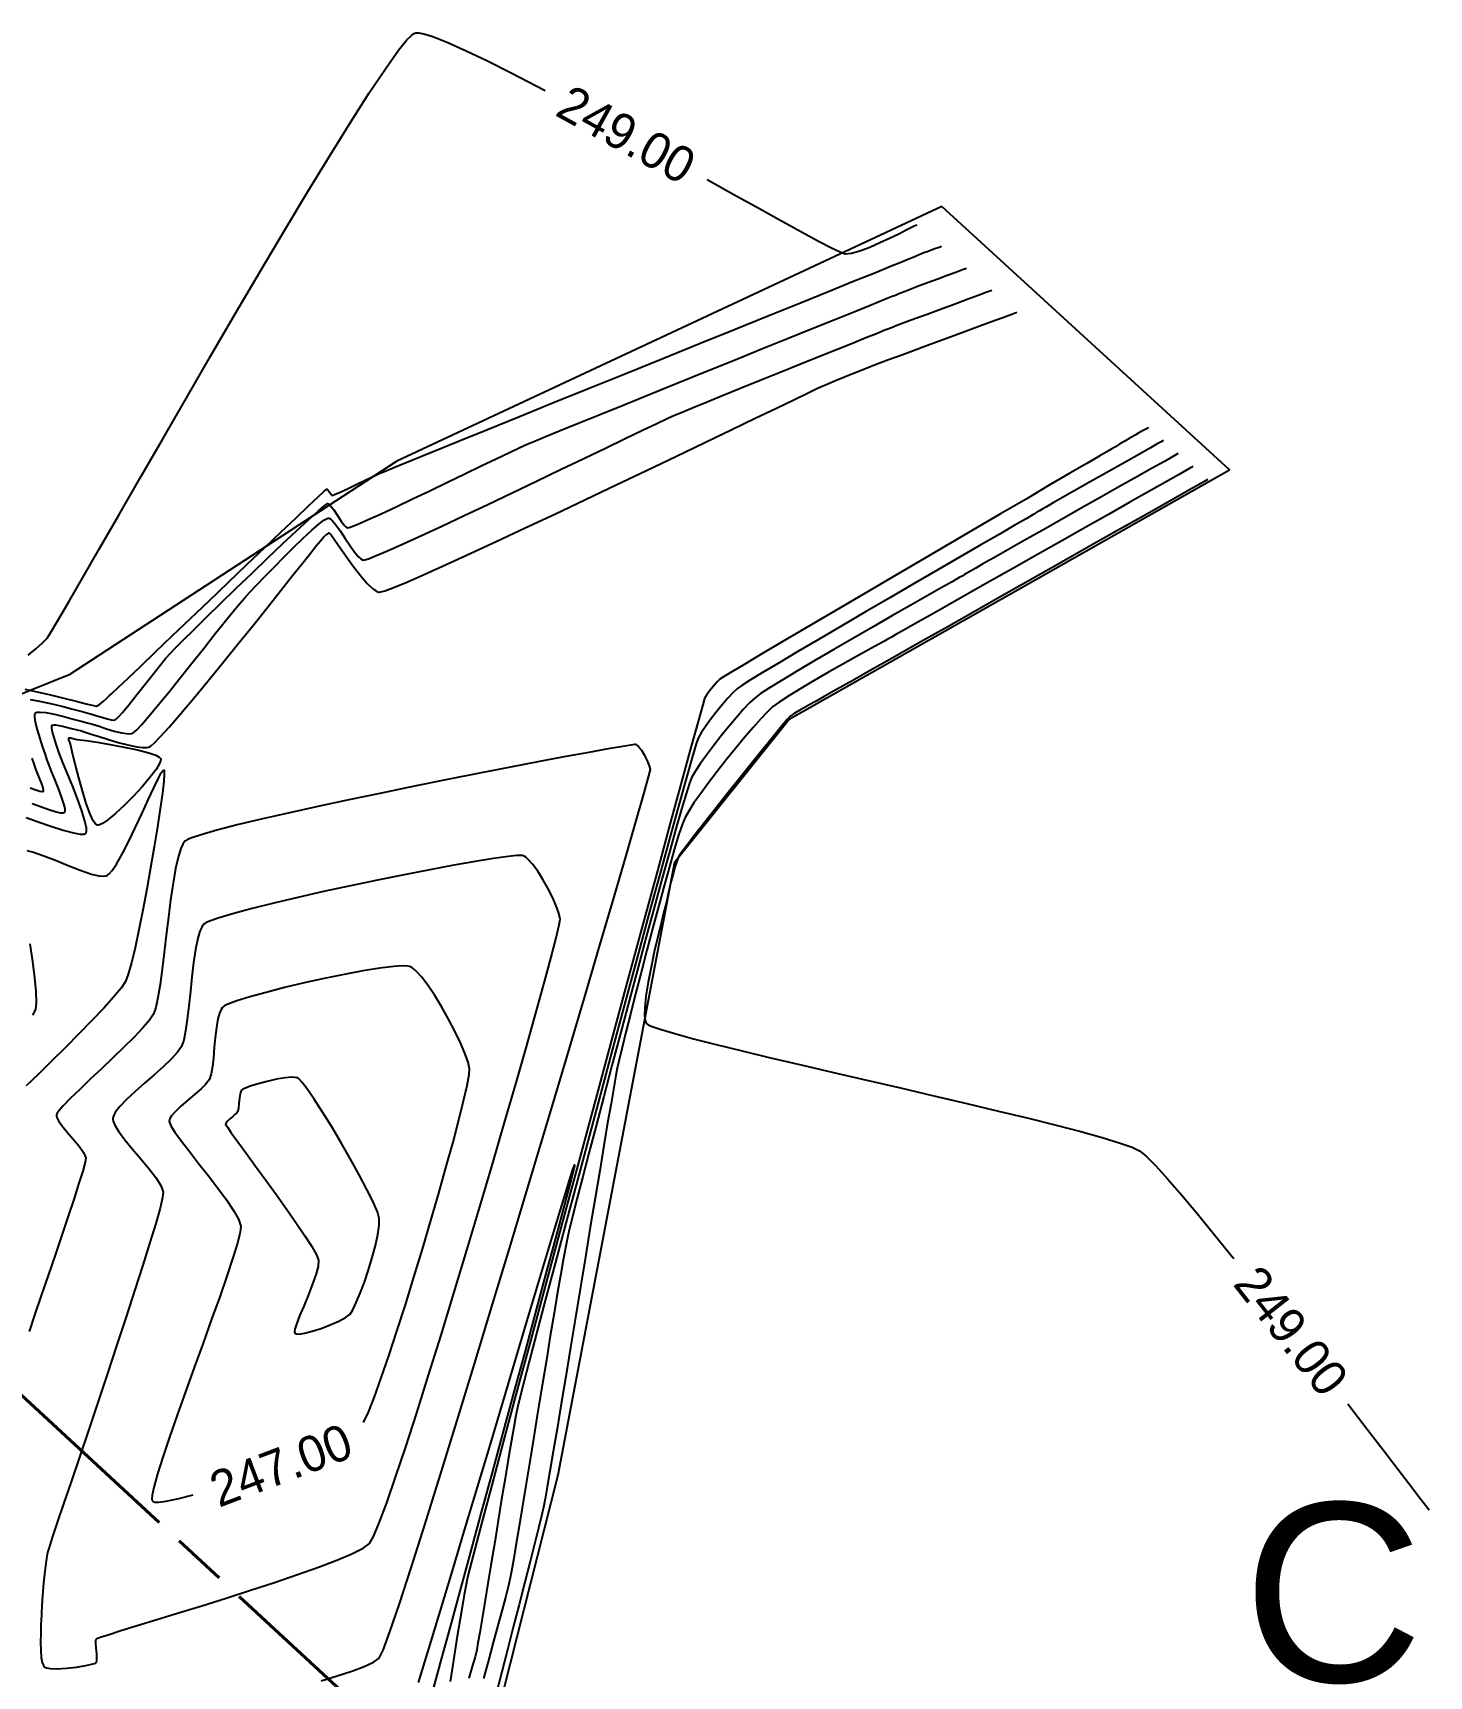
# Model space of a CAD drawing. Header units: metres. Extents: x 708931 to 723899, y 5405153 to 5413472.
# Drawn here: x 710393.2 to 710549.3, y 5412437.9 to 5412621.6 of the extents above; entities that cross this region are included whole.
import ezdxf

# ---------------------------------------------------------------- set-up
doc = ezdxf.new("R2010")
doc.units = ezdxf.units.M
doc.header["$LTSCALE"] = 12.7
doc.header["$MEASUREMENT"] = 0
doc.linetypes.add('ACAD_ISO08W100', pattern=[36, 24, -3, 6, -3])
for name, color, linetype in [('CONT-MJR1', 252, 'Continuous'), ('CONT-MNR1', 251, 'Continuous'), ('contornos2', 7, 'Continuous')]:
    doc.layers.add(name, color=color, linetype=linetype)
doc.layers.add('corte', color=214, linetype='ACAD_ISO08W100', lineweight=40)

msp = doc.modelspace()

# ---------------------------------------------------------------- linework, layer by layer
at = {"layer": 'CONT-MJR1', "elevation": 245, "flags": 128}
for points in [[(710392.46, 5412533.9), (710393.81, 5412533.42), (710395.22, 5412532.93), (710396.58, 5412532.5), (710397.76, 5412532.19), (710398.5, 5412532.06), (710398.9, 5412532.06), (710399.07, 5412532.11), (710399.12, 5412532.15), (710399.16, 5412532.21), (710399.2, 5412532.38), (710399.19, 5412532.77), (710399.03, 5412533.5), (710398.68, 5412534.67), (710398.2, 5412536), (710397.66, 5412537.39), (710397.12, 5412538.73), (710396.64, 5412539.89), (710396.28, 5412540.75), (710396.1, 5412541.21), (710395.96, 5412541.65), (710395.77, 5412542.23), (710395.57, 5412542.86), (710395.4, 5412543.47), (710395.33, 5412543.87), (710395.32, 5412544.09), (710395.34, 5412544.18), (710395.36, 5412544.22), (710395.4, 5412544.24), (710395.5, 5412544.27), (710395.73, 5412544.27), (710396.16, 5412544.21), (710396.82, 5412544.06), (710397.52, 5412543.88), (710398.16, 5412543.71), (710398.63, 5412543.59), (710399.04, 5412543.47), (710399.72, 5412543.25), (710400.62, 5412542.96), (710401.65, 5412542.63), (710402.74, 5412542.31), (710403.82, 5412542.03), (710404.81, 5412541.83), (710405.5, 5412541.76), (710405.92, 5412541.76), (710406.15, 5412541.79), (710406.25, 5412541.82), (710406.31, 5412541.85), (710406.48, 5412541.96), (710406.82, 5412542.27), (710407.45, 5412542.92), (710408.49, 5412544.07), (710409.75, 5412545.53), (710411.19, 5412547.25), (710412.76, 5412549.15), (710414.42, 5412551.18), (710416.1, 5412553.26), (710417.78, 5412555.35), (710419.39, 5412557.37), (710420.89, 5412559.26), (710422.24, 5412560.96), (710423.38, 5412562.4), (710424.27, 5412563.52), (710424.86, 5412564.26), (710425.1, 5412564.56), (710425.36, 5412564.86), (710425.71, 5412565.26), (710426.07, 5412565.6), (710426.33, 5412565.74), (710426.54, 5412565.52), (710426.97, 5412564.93), (710427.55, 5412564.08), (710428.26, 5412563.07), (710429.03, 5412562), (710429.83, 5412560.97), (710430.6, 5412560.07), (710431.16, 5412559.52), (710431.54, 5412559.24), (710431.77, 5412559.13), (710431.87, 5412559.1), (710431.92, 5412559.1), (710432.1, 5412559.13), (710432.55, 5412559.26), (710433.44, 5412559.6), (710435.01, 5412560.24), (710437.02, 5412561.11), (710439.4, 5412562.18), (710442.11, 5412563.42), (710445.08, 5412564.79), (710448.26, 5412566.28), (710451.58, 5412567.84), (710454.99, 5412569.46), (710458.43, 5412571.09), (710461.83, 5412572.72), (710465.15, 5412574.3), (710468.32, 5412575.83), (710471.28, 5412577.25), (710473.98, 5412578.55), (710476.36, 5412579.69), (710478.35, 5412580.65), (710479.9, 5412581.4), (710480.95, 5412581.9), (710481.44, 5412582.13), (710482.08, 5412582.4), (710482.95, 5412582.76), (710483.95, 5412583.16), (710484.97, 5412583.58), (710485.94, 5412583.96), (710486.76, 5412584.29), (710487.32, 5412584.51), (710487.54, 5412584.6), (710487.67, 5412584.66), (710487.8, 5412584.71), (710488.09, 5412584.81), (710488.87, 5412585.1), (710490.05, 5412585.54), (710491.54, 5412586.09), (710493.24, 5412586.72), (710495.06, 5412587.39), (710496.9, 5412588.07), (710498.68, 5412588.72), (710500.29, 5412589.32), (710501.65, 5412589.82), (710502.66, 5412590.2), (710503.23, 5412590.41)], [(710517.95, 5412577.51), (710517.93, 5412577.5), (710517.84, 5412577.45), (710517.66, 5412577.34), (710517.34, 5412577.16), (710516.88, 5412576.91), (710516.44, 5412576.66), (710516.12, 5412576.47), (710515.77, 5412576.27), (710515.29, 5412575.99), (710514.75, 5412575.67), (710514.24, 5412575.37), (710513.85, 5412575.14), (710513.46, 5412574.91), (710512.51, 5412574.36), (710511.05, 5412573.5), (710509.14, 5412572.39), (710506.85, 5412571.05), (710504.25, 5412569.52), (710501.39, 5412567.85), (710498.34, 5412566.06), (710495.16, 5412564.2), (710491.92, 5412562.3), (710488.68, 5412560.41), (710485.51, 5412558.54), (710482.46, 5412556.75), (710479.6, 5412555.07), (710477, 5412553.54), (710474.72, 5412552.2), (710472.82, 5412551.07), (710471.36, 5412550.2), (710470.41, 5412549.63), (710470.03, 5412549.39), (710469.7, 5412549.07), (710469.31, 5412548.61), (710468.9, 5412548.1), (710468.54, 5412547.61), (710468.3, 5412547.21), (710468.1, 5412546.51), (710467.58, 5412544.65), (710466.78, 5412541.74), (710465.73, 5412537.91), (710464.47, 5412533.28), (710463.03, 5412527.97), (710461.44, 5412522.1), (710459.73, 5412515.79), (710457.94, 5412509.17), (710456.1, 5412502.34), (710454.24, 5412495.45), (710452.39, 5412488.6), (710450.59, 5412481.92), (710448.87, 5412475.52), (710447.26, 5412469.54), (710445.8, 5412464.08), (710444.52, 5412459.28), (710443.44, 5412455.25), (710442.61, 5412452.12), (710442.05, 5412450), (710441.81, 5412449.01), (710441.64, 5412448.18), (710441.43, 5412447.04), (710441.2, 5412445.66), (710440.94, 5412444.1), (710440.66, 5412442.42), (710440.39, 5412440.69), (710440.11, 5412438.98), (710439.85, 5412437.34)], [(710425.42, 5412437.41), (710427.23, 5412437.95), (710428.86, 5412438.49), (710430.24, 5412439), (710431.29, 5412439.49), (710431.93, 5412439.94), (710432.37, 5412440.83), (710433.13, 5412442.9), (710434.19, 5412446), (710435.5, 5412450.03), (710437.03, 5412454.85), (710438.75, 5412460.35), (710440.62, 5412466.39), (710442.6, 5412472.86), (710444.65, 5412479.63), (710446.75, 5412486.58), (710448.85, 5412493.58), (710450.93, 5412500.51), (710452.93, 5412507.25), (710454.83, 5412513.66), (710456.6, 5412519.64), (710458.19, 5412525.05), (710459.57, 5412529.78), (710460.7, 5412533.68), (710461.55, 5412536.66), (710462.08, 5412538.57), (710462.26, 5412539.29), (710462.15, 5412539.71), (710461.93, 5412540.25), (710461.63, 5412540.83), (710461.29, 5412541.39), (710461.01, 5412541.75), (710460.82, 5412541.95), (710460.7, 5412542.04), (710460.65, 5412542.07), (710460.62, 5412542.07), (710460.48, 5412542.06), (710460.06, 5412542.01), (710459.16, 5412541.87), (710457.51, 5412541.59), (710455.36, 5412541.2), (710452.79, 5412540.72), (710449.84, 5412540.17), (710446.61, 5412539.54), (710443.16, 5412538.87), (710439.55, 5412538.15), (710435.87, 5412537.41), (710432.18, 5412536.65), (710428.55, 5412535.89), (710425.05, 5412535.14), (710421.75, 5412534.41), (710418.73, 5412533.72), (710416.05, 5412533.08), (710413.79, 5412532.5), (710412.02, 5412531.99), (710410.99, 5412531.65), (710410.48, 5412531.44), (710410.27, 5412531.31), (710410.2, 5412531.26), (710410.12, 5412531.17), (710409.97, 5412530.93), (710409.76, 5412530.44), (710409.48, 5412529.58), (710409.17, 5412528.2), (710408.88, 5412526.56), (710408.61, 5412524.73), (710408.36, 5412522.78), (710408.12, 5412520.78), (710407.88, 5412518.82), (710407.66, 5412516.95), (710407.43, 5412515.26), (710407.19, 5412513.81), (710406.95, 5412512.68), (710406.69, 5412511.94), (710406.24, 5412511.27), (710405.49, 5412510.4), (710404.52, 5412509.37), (710403.39, 5412508.24), (710402.15, 5412507.05), (710400.87, 5412505.83), (710399.61, 5412504.65), (710398.44, 5412503.53), (710397.41, 5412502.53), (710396.6, 5412501.69), (710396.14, 5412501.16), (710395.93, 5412500.86), (710395.86, 5412500.72), (710395.85, 5412500.66), (710395.85, 5412500.57), (710395.89, 5412500.37), (710396.06, 5412500.02), (710396.43, 5412499.48), (710397.04, 5412498.73), (710397.73, 5412497.93), (710398.37, 5412497.16), (710398.87, 5412496.46), (710399.11, 5412495.89), (710399.04, 5412495.38), (710398.78, 5412494.4), (710398.36, 5412493.03), (710397.81, 5412491.32), (710397.16, 5412489.37), (710396.44, 5412487.24), (710395.68, 5412485), (710394.9, 5412482.73), (710394.14, 5412480.5), (710393.43, 5412478.39), (710392.79, 5412476.46)]]:
    msp.add_lwpolyline(points, dxfattribs=at)
at = {"layer": 'CONT-MNR1', "flags": 128}
for points, elevation in [([(710392.68, 5412552.07), (710393.54, 5412552.79), (710394.28, 5412553.44), (710394.8, 5412553.96), (710395.18, 5412554.55), (710396, 5412555.93), (710397.22, 5412558.02), (710398.79, 5412560.74), (710400.66, 5412563.99), (710402.8, 5412567.71), (710405.15, 5412571.8), (710407.68, 5412576.18), (710410.33, 5412580.76), (710413.07, 5412585.48), (710415.84, 5412590.23), (710418.61, 5412594.94), (710421.34, 5412599.52), (710423.96, 5412603.89), (710426.45, 5412607.97), (710428.75, 5412611.67), (710430.82, 5412614.92), (710432.62, 5412617.61), (710434.1, 5412619.68), (710435.03, 5412620.83), (710435.56, 5412621.37), (710435.83, 5412621.56), (710435.93, 5412621.61), (710436.04, 5412621.63), (710436.32, 5412621.63), (710436.9, 5412621.52), (710437.93, 5412621.21), (710439.6, 5412620.55), (710441.65, 5412619.63), (710444.03, 5412618.49), (710446.69, 5412617.15), (710449.57, 5412615.66), (710450.48, 5412615.17)], 249), ([(710468.6, 5412605.24), (710468.61, 5412605.23), (710471.59, 5412603.57), (710474.37, 5412602.02), (710476.91, 5412600.61), (710479.14, 5412599.38), (710481.03, 5412598.36), (710482.5, 5412597.59), (710483.53, 5412597.1), (710484.04, 5412596.92), (710484.74, 5412597.01), (710485.68, 5412597.28), (710486.77, 5412597.69), (710487.92, 5412598.18), (710489.06, 5412598.71), (710490.09, 5412599.21), (710490.94, 5412599.63), (710491.52, 5412599.93), (710491.75, 5412600.05), (710491.92, 5412600.12), (710492.07, 5412600.18)], 249), ([(710392.3, 5412548.27), (710393.7, 5412547.98), (710395.19, 5412547.63), (710396.67, 5412547.26), (710398.03, 5412546.92), (710399.17, 5412546.63), (710399.97, 5412546.43), (710400.33, 5412546.38), (710400.66, 5412546.55), (710401.06, 5412546.88), (710401.45, 5412547.23), (710401.74, 5412547.5), (710402.03, 5412547.78), (710402.75, 5412548.46), (710403.85, 5412549.51), (710405.26, 5412550.85), (710406.93, 5412552.45), (710408.79, 5412554.23), (710410.81, 5412556.15), (710412.9, 5412558.15), (710415.03, 5412560.18), (710417.12, 5412562.18), (710419.13, 5412564.09), (710420.98, 5412565.86), (710422.64, 5412567.43), (710424.03, 5412568.75), (710425.11, 5412569.76), (710425.7, 5412570.31), (710425.96, 5412570.55), (710426.05, 5412570.62), (710426.07, 5412570.63), (710426.1, 5412570.62), (710426.17, 5412570.56), (710426.29, 5412570.39), (710426.47, 5412570.12), (710426.66, 5412569.92), (710426.94, 5412570.02), (710427.58, 5412570.3), (710428.45, 5412570.71), (710429.44, 5412571.19), (710430.43, 5412571.67), (710431.32, 5412572.09), (710431.98, 5412572.39), (710432.52, 5412572.61), (710433.75, 5412573.11), (710435.58, 5412573.86), (710437.96, 5412574.83), (710440.81, 5412575.98), (710444.05, 5412577.3), (710447.61, 5412578.74), (710451.43, 5412580.29), (710455.42, 5412581.9), (710459.52, 5412583.56), (710463.65, 5412585.23), (710467.73, 5412586.89), (710471.71, 5412588.5), (710475.5, 5412590.03), (710479.03, 5412591.46), (710482.22, 5412592.75), (710485.02, 5412593.89), (710487.33, 5412594.82), (710489.1, 5412595.54), (710490.25, 5412596), (710490.7, 5412596.18), (710491.14, 5412596.36), (710491.71, 5412596.6), (710492.32, 5412596.84), (710492.84, 5412597.06), (710493.19, 5412597.19), (710493.56, 5412597.33), (710494.06, 5412597.52), (710494.52, 5412597.69), (710494.8, 5412597.79)], 248), ([(710392.89, 5412547.1), (710393.95, 5412546.93), (710395.17, 5412546.67), (710396.45, 5412546.36), (710397.66, 5412546.04), (710398.71, 5412545.75), (710399.5, 5412545.53), (710399.91, 5412545.42), (710400.34, 5412545.3), (710400.9, 5412545.12), (710401.5, 5412544.94), (710401.94, 5412544.84), (710402.21, 5412544.81), (710402.36, 5412544.82), (710402.42, 5412544.84), (710402.45, 5412544.86), (710402.56, 5412544.94), (710402.79, 5412545.18), (710403.22, 5412545.67), (710403.92, 5412546.51), (710404.73, 5412547.53), (710405.6, 5412548.63), (710406.49, 5412549.75), (710407.32, 5412550.79), (710408.05, 5412551.68), (710408.62, 5412552.33), (710409.13, 5412552.85), (710410.01, 5412553.73), (710411.2, 5412554.9), (710412.62, 5412556.3), (710414.23, 5412557.87), (710415.95, 5412559.54), (710417.72, 5412561.24), (710419.48, 5412562.93), (710421.16, 5412564.53), (710422.69, 5412565.97), (710424.03, 5412567.21), (710425.09, 5412568.16), (710425.71, 5412568.69), (710426.01, 5412568.92), (710426.12, 5412568.99), (710426.16, 5412569), (710426.21, 5412568.99), (710426.33, 5412568.92), (710426.53, 5412568.72), (710426.84, 5412568.32), (710427.25, 5412567.69), (710427.67, 5412567.06), (710427.98, 5412566.64), (710428.2, 5412566.42), (710428.33, 5412566.33), (710428.4, 5412566.31), (710428.43, 5412566.31), (710428.56, 5412566.34), (710428.88, 5412566.45), (710429.55, 5412566.72), (710430.69, 5412567.22), (710432.13, 5412567.88), (710433.81, 5412568.66), (710435.64, 5412569.53), (710437.58, 5412570.45), (710439.55, 5412571.4), (710441.49, 5412572.33), (710443.34, 5412573.22), (710445.02, 5412574.02), (710446.48, 5412574.72), (710447.65, 5412575.27), (710448.47, 5412575.64), (710449.2, 5412575.95), (710450.46, 5412576.46), (710452.17, 5412577.16), (710454.27, 5412578.02), (710456.7, 5412579.01), (710459.39, 5412580.1), (710462.29, 5412581.27), (710465.32, 5412582.5), (710468.43, 5412583.76), (710471.55, 5412585.02), (710474.61, 5412586.26), (710477.57, 5412587.45), (710480.34, 5412588.57), (710482.87, 5412589.59), (710485.09, 5412590.49), (710486.94, 5412591.23), (710488.36, 5412591.81), (710489.28, 5412592.18), (710489.65, 5412592.32), (710489.94, 5412592.44), (710490.32, 5412592.6), (710490.72, 5412592.76), (710491.1, 5412592.91), (710491.39, 5412593.03), (710491.74, 5412593.16), (710492.43, 5412593.42), (710493.35, 5412593.76), (710494.39, 5412594.14), (710495.44, 5412594.53), (710496.4, 5412594.88), (710497.16, 5412595.16), (710497.61, 5412595.33)], 247), ([(710393.12, 5412535.48), (710394.07, 5412535.13), (710394.99, 5412534.8), (710395.8, 5412534.55), (710396.31, 5412534.44), (710396.58, 5412534.43), (710396.71, 5412534.46), (710396.75, 5412534.49), (710396.78, 5412534.54), (710396.81, 5412534.66), (710396.8, 5412534.93), (710396.68, 5412535.44), (710396.42, 5412536.24), (710396.07, 5412537.15), (710395.69, 5412538.09), (710395.32, 5412538.98), (710395.01, 5412539.75), (710394.81, 5412540.32), (710394.61, 5412540.95), (710394.32, 5412541.79), (710394.01, 5412542.74), (710393.72, 5412543.7), (710393.51, 5412544.56), (710393.43, 5412545.12), (710393.43, 5412545.43), (710393.47, 5412545.57), (710393.51, 5412545.62), (710393.56, 5412545.65), (710393.7, 5412545.7), (710394.03, 5412545.71), (710394.65, 5412545.64), (710395.61, 5412545.45), (710396.67, 5412545.19), (710397.71, 5412544.91), (710398.62, 5412544.67), (710399.27, 5412544.5), (710399.86, 5412544.35), (710400.6, 5412544.11), (710401.44, 5412543.84), (710402.31, 5412543.58), (710403.12, 5412543.38), (710403.69, 5412543.29), (710404.05, 5412543.28), (710404.25, 5412543.3), (710404.34, 5412543.33), (710404.38, 5412543.35), (710404.52, 5412543.45), (710404.81, 5412543.72), (710405.34, 5412544.29), (710406.21, 5412545.28), (710407.25, 5412546.54), (710408.43, 5412547.98), (710409.69, 5412549.54), (710410.98, 5412551.16), (710412.27, 5412552.78), (710413.49, 5412554.32), (710414.61, 5412555.72), (710415.58, 5412556.92), (710416.34, 5412557.85), (710416.86, 5412558.44), (710417.43, 5412559.05), (710418.2, 5412559.87), (710419.13, 5412560.84), (710420.17, 5412561.91), (710421.27, 5412563.03), (710422.37, 5412564.13), (710423.43, 5412565.15), (710424.4, 5412566.05), (710425.22, 5412566.75), (710425.75, 5412567.14), (710426.04, 5412567.31), (710426.19, 5412567.36), (710426.24, 5412567.37), (710426.32, 5412567.36), (710426.47, 5412567.29), (710426.72, 5412567.08), (710427.09, 5412566.65), (710427.6, 5412565.93), (710428.14, 5412565.1), (710428.69, 5412564.27), (710429.21, 5412563.53), (710429.61, 5412563.06), (710429.88, 5412562.82), (710430.05, 5412562.73), (710430.13, 5412562.71), (710430.18, 5412562.7), (710430.33, 5412562.73), (710430.72, 5412562.85), (710431.5, 5412563.16), (710432.86, 5412563.73), (710434.59, 5412564.5), (710436.64, 5412565.43), (710438.94, 5412566.5), (710441.43, 5412567.67), (710444.07, 5412568.91), (710446.78, 5412570.2), (710449.51, 5412571.51), (710452.19, 5412572.8), (710454.79, 5412574.04), (710457.22, 5412575.21), (710459.43, 5412576.27), (710461.37, 5412577.2), (710462.98, 5412577.97), (710464.19, 5412578.54), (710464.95, 5412578.88), (710465.79, 5412579.24), (710467.02, 5412579.75), (710468.58, 5412580.39), (710470.39, 5412581.13), (710472.4, 5412581.94), (710474.54, 5412582.81), (710476.75, 5412583.7), (710478.94, 5412584.58), (710481.07, 5412585.44), (710483.05, 5412586.24), (710484.83, 5412586.95), (710486.35, 5412587.56), (710487.52, 5412588.03), (710488.29, 5412588.34), (710488.59, 5412588.46), (710488.81, 5412588.55), (710489.09, 5412588.67), (710489.38, 5412588.78), (710489.6, 5412588.87), (710489.92, 5412588.99), (710490.7, 5412589.28), (710491.83, 5412589.7), (710493.2, 5412590.2), (710494.69, 5412590.75), (710496.21, 5412591.31), (710497.65, 5412591.85), (710498.91, 5412592.31), (710499.86, 5412592.66), (710500.42, 5412592.87)], 246), ([(710519.61, 5412576.06), (710519.54, 5412576.02), (710519.35, 5412575.91), (710518.93, 5412575.67), (710518.16, 5412575.24), (710516.94, 5412574.55), (710515.5, 5412573.73), (710513.94, 5412572.85), (710512.35, 5412571.96), (710510.83, 5412571.09), (710509.46, 5412570.32), (710508.34, 5412569.69), (710507.56, 5412569.24), (710507.21, 5412569.04), (710506.92, 5412568.87), (710506.54, 5412568.65), (710506.14, 5412568.42), (710505.77, 5412568.2), (710505.47, 5412568.03), (710505.13, 5412567.82), (710504.26, 5412567.32), (710502.94, 5412566.56), (710501.23, 5412565.57), (710499.19, 5412564.39), (710496.88, 5412563.05), (710494.38, 5412561.6), (710491.74, 5412560.06), (710489.03, 5412558.49), (710486.31, 5412556.9), (710483.65, 5412555.34), (710481.11, 5412553.85), (710478.75, 5412552.47), (710476.65, 5412551.22), (710474.86, 5412550.15), (710473.44, 5412549.29), (710472.46, 5412548.68), (710472, 5412548.35), (710471.5, 5412547.88), (710470.91, 5412547.25), (710470.27, 5412546.51), (710469.61, 5412545.71), (710468.97, 5412544.89), (710468.4, 5412544.1), (710467.92, 5412543.38), (710467.58, 5412542.79), (710467.36, 5412542.14), (710466.92, 5412540.64), (710466.28, 5412538.39), (710465.46, 5412535.46), (710464.5, 5412531.95), (710463.4, 5412527.95), (710462.2, 5412523.53), (710460.92, 5412518.8), (710459.57, 5412513.83), (710458.2, 5412508.72), (710456.81, 5412503.55), (710455.43, 5412498.41), (710454.09, 5412493.39), (710452.8, 5412488.57), (710451.6, 5412484.05), (710450.5, 5412479.91), (710449.53, 5412476.23), (710448.71, 5412473.11), (710448.06, 5412470.64), (710447.61, 5412468.89), (710447.39, 5412467.97), (710447.21, 5412467.06), (710446.97, 5412465.75), (710446.68, 5412464.09), (710446.35, 5412462.15), (710446, 5412460.01), (710445.62, 5412457.71), (710445.23, 5412455.32), (710444.84, 5412452.92), (710444.45, 5412450.55), (710444.09, 5412448.3), (710443.75, 5412446.22), (710443.44, 5412444.37), (710443.18, 5412442.82), (710442.97, 5412441.64), (710442.83, 5412440.89), (710442.64, 5412440.09), (710442.34, 5412439.01), (710441.96, 5412437.72)], 246), ([(710521.27, 5412574.61), (710521.2, 5412574.57), (710521, 5412574.45), (710520.56, 5412574.2), (710519.72, 5412573.73), (710518.34, 5412572.95), (710516.64, 5412571.99), (710514.71, 5412570.9), (710512.62, 5412569.71), (710510.43, 5412568.48), (710508.23, 5412567.23), (710506.07, 5412566.01), (710504.04, 5412564.87), (710502.21, 5412563.83), (710500.65, 5412562.95), (710499.43, 5412562.26), (710498.62, 5412561.8), (710498.3, 5412561.62), (710498.04, 5412561.46), (710497.7, 5412561.26), (710497.36, 5412561.07), (710497.1, 5412560.91), (710496.78, 5412560.73), (710495.98, 5412560.27), (710494.75, 5412559.58), (710493.19, 5412558.69), (710491.36, 5412557.64), (710489.32, 5412556.48), (710487.16, 5412555.23), (710484.95, 5412553.96), (710482.75, 5412552.68), (710480.64, 5412551.45), (710478.69, 5412550.3), (710476.98, 5412549.27), (710475.57, 5412548.4), (710474.54, 5412547.74), (710473.96, 5412547.31), (710473.38, 5412546.76), (710472.67, 5412546.01), (710471.87, 5412545.11), (710471.02, 5412544.1), (710470.15, 5412543.03), (710469.3, 5412541.94), (710468.51, 5412540.89), (710467.81, 5412539.91), (710467.25, 5412539.05), (710466.85, 5412538.36), (710466.62, 5412537.75), (710466.25, 5412536.55), (710465.74, 5412534.83), (710465.11, 5412532.64), (710464.39, 5412530.06), (710463.58, 5412527.14), (710462.71, 5412523.96), (710461.79, 5412520.57), (710460.84, 5412517.03), (710459.87, 5412513.42), (710458.9, 5412509.79), (710457.95, 5412506.21), (710457.04, 5412502.74), (710456.17, 5412499.44), (710455.37, 5412496.39), (710454.66, 5412493.63), (710454.04, 5412491.25), (710453.55, 5412489.29), (710453.18, 5412487.83), (710452.97, 5412486.92), (710452.79, 5412486.01), (710452.54, 5412484.66), (710452.24, 5412482.92), (710451.88, 5412480.85), (710451.49, 5412478.51), (710451.06, 5412475.96), (710450.62, 5412473.24), (710450.15, 5412470.42), (710449.68, 5412467.56), (710449.22, 5412464.7), (710448.76, 5412461.91), (710448.32, 5412459.24), (710447.91, 5412456.75), (710447.54, 5412454.49), (710447.21, 5412452.52), (710446.93, 5412450.9), (710446.72, 5412449.68), (710446.58, 5412448.93), (710446.38, 5412448.07), (710446.07, 5412446.86), (710445.67, 5412445.35), (710445.2, 5412443.61), (710444.68, 5412441.71), (710444.13, 5412439.7), (710443.58, 5412437.66)], 247), ([(710522.93, 5412573.15), (710522.86, 5412573.11), (710522.65, 5412573), (710522.19, 5412572.74), (710521.31, 5412572.24), (710519.83, 5412571.4), (710517.99, 5412570.36), (710515.85, 5412569.15), (710513.47, 5412567.8), (710510.92, 5412566.36), (710508.25, 5412564.85), (710505.54, 5412563.32), (710502.85, 5412561.8), (710500.23, 5412560.32), (710497.75, 5412558.92), (710495.48, 5412557.63), (710493.48, 5412556.5), (710491.81, 5412555.55), (710490.52, 5412554.83), (710489.7, 5412554.36), (710489.39, 5412554.19), (710489.19, 5412554.07), (710488.94, 5412553.92), (710488.73, 5412553.8), (710488.44, 5412553.64), (710487.72, 5412553.25), (710486.64, 5412552.66), (710485.3, 5412551.92), (710483.78, 5412551.07), (710482.18, 5412550.17), (710480.57, 5412549.24), (710479.06, 5412548.35), (710477.72, 5412547.52), (710476.64, 5412546.82), (710475.92, 5412546.27), (710475.35, 5412545.72), (710474.61, 5412544.94), (710473.75, 5412543.97), (710472.79, 5412542.85), (710471.78, 5412541.63), (710470.74, 5412540.35), (710469.73, 5412539.05), (710468.76, 5412537.79), (710467.88, 5412536.6), (710467.12, 5412535.54), (710466.53, 5412534.63), (710466.13, 5412533.93), (710465.84, 5412533.22), (710465.44, 5412532.04), (710464.96, 5412530.47), (710464.42, 5412528.57), (710463.81, 5412526.41), (710463.18, 5412524.07), (710462.52, 5412521.61), (710461.86, 5412519.1), (710461.21, 5412516.6), (710460.6, 5412514.2), (710460.03, 5412511.95), (710459.52, 5412509.92), (710459.1, 5412508.19), (710458.77, 5412506.82), (710458.55, 5412505.88), (710458.4, 5412505.07), (710458.16, 5412503.75), (710457.85, 5412501.96), (710457.47, 5412499.78), (710457.05, 5412497.24), (710456.58, 5412494.42), (710456.07, 5412491.37), (710455.53, 5412488.14), (710454.98, 5412484.8), (710454.42, 5412481.4), (710453.86, 5412478.01), (710453.31, 5412474.67), (710452.78, 5412471.44), (710452.27, 5412468.39), (710451.81, 5412465.57), (710451.38, 5412463.04), (710451.01, 5412460.86), (710450.71, 5412459.08), (710450.47, 5412457.76), (710450.32, 5412456.96), (710450.11, 5412456.02), (710449.77, 5412454.61), (710449.32, 5412452.83), (710448.79, 5412450.74), (710448.2, 5412448.43), (710447.57, 5412445.96), (710446.91, 5412443.42), (710446.26, 5412440.88), (710445.63, 5412438.42), (710445.04, 5412436.12)], 248), ([(710524.59, 5412571.7), (710524.52, 5412571.66), (710524.3, 5412571.54), (710523.8, 5412571.26), (710522.85, 5412570.72), (710521.24, 5412569.81), (710519.21, 5412568.66), (710516.83, 5412567.31), (710514.16, 5412565.8), (710511.25, 5412564.16), (710508.18, 5412562.42), (710505, 5412560.62), (710501.77, 5412558.8), (710498.56, 5412556.98), (710495.42, 5412555.21), (710492.43, 5412553.51), (710489.63, 5412551.93), (710487.09, 5412550.5), (710484.88, 5412549.24), (710483.05, 5412548.21), (710481.67, 5412547.43), (710480.79, 5412546.93), (710480.49, 5412546.76), (710480.42, 5412546.72), (710480.36, 5412546.68), (710480.14, 5412546.57), (710479.62, 5412546.29), (710478.95, 5412545.92), (710478.32, 5412545.54), (710477.88, 5412545.23), (710477.58, 5412544.9), (710476.96, 5412544.15), (710476.06, 5412543.05), (710474.95, 5412541.68), (710473.68, 5412540.12), (710472.33, 5412538.43), (710470.95, 5412536.7), (710469.6, 5412534.99), (710468.33, 5412533.39), (710467.22, 5412531.97), (710466.32, 5412530.8), (710465.69, 5412529.95), (710465.4, 5412529.51), (710465.19, 5412529.01), (710464.98, 5412528.35), (710464.78, 5412527.6), (710464.58, 5412526.82), (710464.4, 5412526.05), (710464.25, 5412525.37), (710464.14, 5412524.83), (710464.01, 5412524.31), (710463.77, 5412523.36), (710463.45, 5412522.09), (710463.08, 5412520.57), (710462.69, 5412518.91), (710462.32, 5412517.2), (710462, 5412515.51), (710461.75, 5412513.95), (710461.61, 5412512.6), (710461.6, 5412511.74), (710461.66, 5412511.24), (710461.74, 5412511), (710461.79, 5412510.91), (710461.84, 5412510.86), (710462, 5412510.75), (710462.43, 5412510.56), (710463.34, 5412510.24), (710464.97, 5412509.76), (710467.07, 5412509.19), (710469.61, 5412508.55), (710472.5, 5412507.84), (710475.69, 5412507.07), (710479.12, 5412506.26), (710482.72, 5412505.42), (710486.44, 5412504.56), (710490.2, 5412503.69), (710493.95, 5412502.81), (710497.63, 5412501.95), (710501.18, 5412501.1), (710504.52, 5412500.29), (710507.61, 5412499.52), (710510.37, 5412498.8), (710512.75, 5412498.14), (710514.68, 5412497.56), (710516.1, 5412497.06), (710516.95, 5412496.66), (710517.69, 5412496.05), (710518.75, 5412494.99), (710520.07, 5412493.53), (710521.64, 5412491.72), (710523.41, 5412489.61), (710525.34, 5412487.26), (710527.41, 5412484.71), (710527.48, 5412484.62)], 249), ([(710392.89, 5412537.24), (710393.54, 5412537), (710393.99, 5412536.85), (710394.24, 5412536.81), (710394.34, 5412536.82), (710394.37, 5412536.84), (710394.39, 5412536.87), (710394.4, 5412536.98), (710394.35, 5412537.22), (710394.21, 5412537.67), (710393.95, 5412538.32), (710393.69, 5412538.95), (710393.51, 5412539.42), (710393.38, 5412539.81), (710393.14, 5412540.54)], 247), ([(710392.53, 5412530.23), (710393.26, 5412530.05), (710394.42, 5412529.65), (710395.74, 5412529.13), (710397.14, 5412528.56), (710398.51, 5412528.02), (710399.75, 5412527.6), (710400.59, 5412527.4), (710401.09, 5412527.36), (710401.36, 5412527.39), (710401.47, 5412527.42), (710401.55, 5412527.47), (710401.74, 5412527.62), (710402.06, 5412527.99), (710402.54, 5412528.7), (710403.21, 5412529.88), (710403.93, 5412531.29), (710404.68, 5412532.84), (710405.41, 5412534.41), (710406.1, 5412535.91), (710406.72, 5412537.25), (710407.24, 5412538.31), (710407.56, 5412538.9), (710407.74, 5412539.15), (710407.82, 5412539.22), (710407.85, 5412539.22), (710407.87, 5412539.2), (710407.89, 5412539.09), (710407.89, 5412538.75), (710407.84, 5412537.99), (710407.68, 5412536.64), (710407.44, 5412534.91), (710407.13, 5412532.88), (710406.77, 5412530.65), (710406.37, 5412528.29), (710405.95, 5412525.9), (710405.5, 5412523.56), (710405.06, 5412521.35), (710404.63, 5412519.36), (710404.23, 5412517.68), (710403.86, 5412516.39), (710403.55, 5412515.57), (710403.06, 5412514.83), (710402.23, 5412513.82), (710401.12, 5412512.59), (710399.81, 5412511.21), (710398.36, 5412509.72), (710396.84, 5412508.19), (710395.3, 5412506.68), (710393.82, 5412505.23), (710392.46, 5412503.91)], 244), ([(710393.19, 5412511.82), (710393.52, 5412512.47), (710393.62, 5412513.24), (710393.58, 5412514.46), (710393.43, 5412516.01), (710393.2, 5412517.82), (710392.92, 5412519.79)], 244), ([(710430.19, 5412466.28), (710430.72, 5412467.45), (710431.39, 5412469.15), (710432.16, 5412471.27), (710433, 5412473.73), (710433.91, 5412476.48), (710434.85, 5412479.43), (710435.8, 5412482.52), (710436.76, 5412485.68), (710437.7, 5412488.85), (710438.59, 5412491.94), (710439.42, 5412494.9), (710440.18, 5412497.64), (710440.83, 5412500.11), (710441.36, 5412502.24), (710441.76, 5412503.95), (710441.99, 5412505.17), (710442.04, 5412505.84), (710441.87, 5412506.58), (710441.52, 5412507.57), (710441.02, 5412508.74), (710440.39, 5412510.03), (710439.69, 5412511.38), (710438.93, 5412512.73), (710438.14, 5412514.01), (710437.37, 5412515.16), (710436.64, 5412516.12), (710436.1, 5412516.71), (710435.74, 5412517.03), (710435.53, 5412517.17), (710435.43, 5412517.22), (710435.33, 5412517.25), (710435.08, 5412517.3), (710434.54, 5412517.32), (710433.56, 5412517.26), (710431.98, 5412517.07), (710430.1, 5412516.77), (710428, 5412516.38), (710425.78, 5412515.92), (710423.52, 5412515.42), (710421.33, 5412514.9), (710419.28, 5412514.37), (710417.48, 5412513.87), (710416.01, 5412513.41), (710415.13, 5412513.1), (710414.68, 5412512.89), (710414.49, 5412512.77), (710414.43, 5412512.72), (710414.36, 5412512.64), (710414.24, 5412512.45), (710414.07, 5412512.06), (710413.89, 5412511.41), (710413.72, 5412510.43), (710413.6, 5412509.33), (710413.49, 5412508.19), (710413.39, 5412507.07), (710413.28, 5412506.07), (710413.15, 5412505.25), (710412.97, 5412504.68), (710412.91, 5412504.59), (710412.77, 5412504.39), (710412.49, 5412504.06), (710412.01, 5412503.59), (710411.29, 5412502.95), (710410.51, 5412502.29), (710409.76, 5412501.64), (710409.11, 5412501.02), (710408.72, 5412500.57), (710408.53, 5412500.26), (710408.47, 5412500.07), (710408.45, 5412499.99), (710408.46, 5412499.92), (710408.51, 5412499.74), (710408.68, 5412499.38), (710409.09, 5412498.74), (710409.82, 5412497.72), (710410.74, 5412496.53), (710411.76, 5412495.22), (710412.84, 5412493.85), (710413.89, 5412492.48), (710414.84, 5412491.18), (710415.63, 5412490), (710416.2, 5412489), (710416.46, 5412488.25), (710416.39, 5412487.55), (710416.08, 5412486.33), (710415.57, 5412484.68), (710414.9, 5412482.65), (710414.1, 5412480.34), (710413.19, 5412477.82), (710412.23, 5412475.16), (710411.24, 5412472.43), (710410.26, 5412469.72), (710409.32, 5412467.1), (710408.47, 5412464.65), (710407.72, 5412462.43), (710407.13, 5412460.54), (710406.72, 5412459.03), (710406.55, 5412458.16), (710406.52, 5412457.72), (710406.56, 5412457.55), (710406.6, 5412457.5), (710406.65, 5412457.46), (710406.84, 5412457.4), (710407.27, 5412457.39), (710408.11, 5412457.5), (710409.54, 5412457.8), (710411.14, 5412458.22)], 247), ([(710436.32, 5412437.22), (710437.47, 5412440.99), (710438.74, 5412445.15), (710440.08, 5412449.6), (710441.48, 5412454.26), (710442.92, 5412459.05), (710444.36, 5412463.87), (710445.79, 5412468.64), (710447.17, 5412473.28), (710448.49, 5412477.69), (710449.72, 5412481.79), (710450.83, 5412485.5), (710451.8, 5412488.73), (710452.6, 5412491.39), (710453.22, 5412493.39), (710453.55, 5412494.46), (710453.71, 5412494.93), (710453.76, 5412495.07), (710453.77, 5412495.09), (710453.77, 5412495.07), (710453.75, 5412494.93), (710453.64, 5412494.48), (710453.38, 5412493.44), (710452.88, 5412491.53), (710452.2, 5412488.99), (710451.38, 5412485.91), (710450.42, 5412482.37), (710449.37, 5412478.46), (710448.23, 5412474.25), (710447.03, 5412469.83), (710445.79, 5412465.28), (710444.54, 5412460.68), (710443.3, 5412456.12), (710442.09, 5412451.67), (710440.93, 5412447.42), (710439.85, 5412443.44), (710438.86, 5412439.83), (710438, 5412436.66)], 244), ([(710540.23, 5412468.36), (710540.45, 5412468.08), (710542.39, 5412465.56), (710544.17, 5412463.25), (710545.75, 5412461.19), (710547.09, 5412459.44), (710548.15, 5412458.05), (710548.91, 5412457.06), (710549.32, 5412456.54)], 249)]:
    msp.add_lwpolyline(points, dxfattribs=dict(at, elevation=elevation))
for points, elevation in [([(710397.99, 5412542.67), (710398.01, 5412542.67), (710398.11, 5412542.65), (710398.44, 5412542.61), (710399.16, 5412542.51), (710400.39, 5412542.32), (710401.86, 5412542.08), (710403.42, 5412541.79), (710404.91, 5412541.48), (710406.18, 5412541.14), (710406.95, 5412540.87), (710407.33, 5412540.66), (710407.47, 5412540.53), (710407.5, 5412540.46), (710407.51, 5412540.4), (710407.49, 5412540.23), (710407.34, 5412539.88), (710406.98, 5412539.29), (710406.3, 5412538.38), (710405.43, 5412537.36), (710404.46, 5412536.3), (710403.44, 5412535.28), (710402.46, 5412534.37), (710401.58, 5412533.64), (710400.99, 5412533.25), (710400.65, 5412533.09), (710400.48, 5412533.05), (710400.41, 5412533.06), (710400.34, 5412533.09), (710400.19, 5412533.21), (710399.96, 5412533.56), (710399.62, 5412534.28), (710399.18, 5412535.47), (710398.74, 5412536.88), (710398.33, 5412538.35), (710397.97, 5412539.75), (710397.68, 5412540.93), (710397.48, 5412541.77), (710397.4, 5412542.11), (710397.32, 5412542.35), (710397.23, 5412542.64), (710397.22, 5412542.82), (710397.45, 5412542.81), (710397.81, 5412542.72), (710397.99, 5412542.67)], 244), ([(710394.18, 5412445.07), (710394.17, 5412444.96), (710394.16, 5412444.72), (710394.14, 5412444.3), (710394.11, 5412443.63), (710394.08, 5412442.71), (710394.06, 5412441.74), (710394.08, 5412440.82), (710394.15, 5412440), (710394.24, 5412439.47), (710394.35, 5412439.18), (710394.43, 5412439.04), (710394.48, 5412438.98), (710394.55, 5412438.94), (710394.74, 5412438.86), (710395.15, 5412438.79), (710395.88, 5412438.76), (710396.95, 5412438.82), (710398.08, 5412438.95), (710399.12, 5412439.11), (710399.77, 5412439.26), (710400.11, 5412439.36), (710400.24, 5412439.42), (710400.28, 5412439.45), (710400.31, 5412439.49), (710400.35, 5412439.63), (710400.37, 5412439.91), (710400.34, 5412440.41), (710400.27, 5412441.09), (710400.24, 5412441.59), (710400.25, 5412441.9), (710400.29, 5412442.05), (710400.32, 5412442.1), (710400.35, 5412442.12), (710400.47, 5412442.17), (710400.83, 5412442.31), (710401.62, 5412442.57), (710403.04, 5412443.02), (710404.88, 5412443.59), (710407.05, 5412444.26), (710409.49, 5412445), (710412.1, 5412445.81), (710414.81, 5412446.66), (710417.55, 5412447.54), (710420.23, 5412448.42), (710422.78, 5412449.29), (710425.13, 5412450.12), (710427.18, 5412450.91), (710428.87, 5412451.62), (710430.12, 5412452.25), (710430.85, 5412452.76), (710431.29, 5412453.53), (710431.94, 5412455.07), (710432.77, 5412457.31), (710433.76, 5412460.16), (710434.89, 5412463.55), (710436.13, 5412467.38), (710437.45, 5412471.58), (710438.84, 5412476.06), (710440.27, 5412480.74), (710441.72, 5412485.54), (710443.17, 5412490.38), (710444.58, 5412495.17), (710445.95, 5412499.83), (710447.23, 5412504.27), (710448.42, 5412508.43), (710449.49, 5412512.21), (710450.41, 5412515.53), (710451.16, 5412518.31), (710451.71, 5412520.46), (710452.05, 5412521.91), (710452.15, 5412522.56), (710452.01, 5412523.22), (710451.71, 5412524.06), (710451.3, 5412525), (710450.8, 5412526), (710450.24, 5412526.99), (710449.66, 5412527.91), (710449.08, 5412528.7), (710448.63, 5412529.2), (710448.32, 5412529.47), (710448.13, 5412529.6), (710448.04, 5412529.64), (710447.98, 5412529.66), (710447.78, 5412529.68), (710447.3, 5412529.66), (710446.35, 5412529.57), (710444.72, 5412529.34), (710442.66, 5412529.01), (710440.26, 5412528.58), (710437.58, 5412528.08), (710434.71, 5412527.52), (710431.72, 5412526.91), (710428.7, 5412526.28), (710425.71, 5412525.63), (710422.84, 5412524.98), (710420.15, 5412524.35), (710417.74, 5412523.75), (710415.67, 5412523.2), (710414.03, 5412522.71), (710413.07, 5412522.38), (710412.58, 5412522.17), (710412.38, 5412522.04), (710412.32, 5412521.99), (710412.24, 5412521.9), (710412.09, 5412521.67), (710411.89, 5412521.21), (710411.65, 5412520.41), (710411.4, 5412519.16), (710411.18, 5412517.7), (710410.99, 5412516.12), (710410.81, 5412514.49), (710410.64, 5412512.88), (710410.47, 5412511.39), (710410.28, 5412510.08), (710410.07, 5412509.02), (710409.83, 5412508.31), (710409.38, 5412507.67), (710408.67, 5412506.91), (710407.77, 5412506.06), (710406.75, 5412505.15), (710405.68, 5412504.22), (710404.63, 5412503.3), (710403.69, 5412502.41), (710402.91, 5412501.6), (710402.46, 5412501.03), (710402.24, 5412500.65), (710402.17, 5412500.43), (710402.15, 5412500.33), (710402.15, 5412500.21), (710402.2, 5412499.96), (710402.37, 5412499.52), (710402.78, 5412498.84), (710403.49, 5412497.88), (710404.35, 5412496.83), (710405.28, 5412495.75), (710406.17, 5412494.68), (710406.95, 5412493.68), (710407.51, 5412492.79), (710407.78, 5412492.07), (710407.71, 5412491.44), (710407.42, 5412490.24), (710406.94, 5412488.53), (710406.29, 5412486.39), (710405.51, 5412483.89), (710404.62, 5412481.11), (710403.64, 5412478.1), (710402.6, 5412474.96), (710401.53, 5412471.75), (710400.46, 5412468.54), (710399.41, 5412465.41), (710398.4, 5412462.43), (710397.47, 5412459.67), (710396.64, 5412457.21), (710395.93, 5412455.11), (710395.38, 5412453.45), (710395.02, 5412452.31), (710394.85, 5412451.75), (710394.74, 5412451.1), (710394.62, 5412450.28), (710394.51, 5412449.35), (710394.41, 5412448.37), (710394.32, 5412447.39), (710394.25, 5412446.48), (710394.2, 5412445.69)], 246), ([(710416.11, 5412501.05), (710416.08, 5412501.01), (710416, 5412500.91), (710415.84, 5412500.74), (710415.56, 5412500.5), (710415.19, 5412500.18), (710414.94, 5412499.94), (710414.81, 5412499.78), (710414.77, 5412499.69), (710414.76, 5412499.65), (710414.76, 5412499.63), (710414.82, 5412499.52), (710414.99, 5412499.25), (710415.39, 5412498.67), (710416.12, 5412497.66), (710417.04, 5412496.4), (710418.1, 5412494.95), (710419.25, 5412493.37), (710420.43, 5412491.73), (710421.59, 5412490.11), (710422.68, 5412488.55), (710423.63, 5412487.15), (710424.39, 5412485.95), (710424.91, 5412485.02), (710425.13, 5412484.44), (710425.09, 5412483.72), (710424.85, 5412482.78), (710424.45, 5412481.67), (710423.98, 5412480.49), (710423.49, 5412479.31), (710423.03, 5412478.22), (710422.67, 5412477.29), (710422.5, 5412476.72), (710422.46, 5412476.43), (710422.49, 5412476.3), (710422.51, 5412476.26), (710422.56, 5412476.23), (710422.69, 5412476.19), (710422.99, 5412476.18), (710423.56, 5412476.26), (710424.44, 5412476.49), (710425.44, 5412476.81), (710426.46, 5412477.2), (710427.4, 5412477.62), (710428.17, 5412478.03), (710428.67, 5412478.41), (710428.98, 5412478.88), (710429.37, 5412479.69), (710429.81, 5412480.75), (710430.27, 5412481.99), (710430.72, 5412483.35), (710431.14, 5412484.74), (710431.5, 5412486.08), (710431.77, 5412487.31), (710431.92, 5412488.34), (710431.93, 5412489.11), (710431.73, 5412489.84), (710431.25, 5412490.94), (710430.56, 5412492.35), (710429.7, 5412493.98), (710428.72, 5412495.73), (710427.68, 5412497.54), (710426.62, 5412499.32), (710425.6, 5412500.97), (710424.65, 5412502.44), (710423.84, 5412503.62), (710423.32, 5412504.3), (710423.02, 5412504.64), (710422.87, 5412504.76), (710422.82, 5412504.8), (710422.73, 5412504.83), (710422.52, 5412504.87), (710422.11, 5412504.89), (710421.43, 5412504.83), (710420.45, 5412504.66), (710419.4, 5412504.42), (710418.39, 5412504.14), (710417.51, 5412503.87), (710416.97, 5412503.67), (710416.69, 5412503.55), (710416.57, 5412503.48), (710416.54, 5412503.45), (710416.51, 5412503.41), (710416.45, 5412503.28), (710416.37, 5412503.02), (710416.31, 5412502.58), (710416.25, 5412501.96), (710416.19, 5412501.41)], 248)]:
    msp.add_lwpolyline(points, close=True, dxfattribs=dict(at, elevation=elevation))
at = {"layer": 'contornos2', "color": 30}
msp.add_lwpolyline([(710450.08, 5412245.32), (710458.34, 5412346.91), (710449.35, 5412410.04), (710444.29, 5412430.27), (710451.93, 5412460.42), (710464.98, 5412528.95), (710477.76, 5412544.9), (710527.01, 5412572.77), (710527.01, 5412572.77), (710494.84, 5412602.2), (710494.84, 5412602.2), (710433.89, 5412573.76), (710397.27, 5412549.87), (710349.83, 5412530.75), (710333.49, 5412512.62), (710310.18, 5412495.04), (710293.04, 5412479.73), (710284.53, 5412464.24), (710279.18, 5412445.54), (710280.85, 5412422.33), (710307.3, 5412404.74), (710319.93, 5412400.76), (710327.23, 5412387.33)], dxfattribs=at)
at = {"layer": 'corte', "color": 6, "ltscale": 0.08}
msp.add_line((710514.79, 5412355.86), (710302.94, 5412551.52), dxfattribs=at)
msp.add_line((710514.79, 5412355.86), (710302.94, 5412551.52), dxfattribs=at)

# ---------------------------------------------------------------- texts
at = {"layer": 'CONT-MNR1', "char_height": 4, "attachment_point": 5}
for s, insert, rotation in [('{249.00}', (710459.56, 5412610.25, 249), 331.1037), ('{249.00}', (710533.89, 5412476.52, 249), 308.1423), ('{247.00}', (710420.95, 5412461.49, 247), 20.7601)]:
    msp.add_mtext(s, dxfattribs=dict(at, insert=insert, rotation=rotation))
at = {"layer": 'corte', "insert": (710528.49, 5412457.29), "char_height": 20, "width": 758.2044, "attachment_point": 1}
msp.add_mtext('{\\fArial|b0|i0|c0|p34;C}', dxfattribs=at)

doc.saveas('drawing.dxf')
